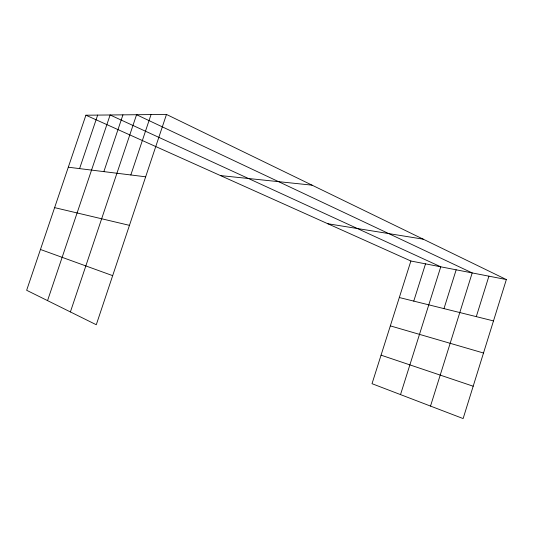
<?xml version="1.0" encoding="UTF-8"?>
<svg xmlns="http://www.w3.org/2000/svg" width="533" height="533" viewBox="0 0 533 533"><rect width="100%" height="100%" fill="white"/><g stroke="black" fill="none" stroke-linecap="round" stroke-linejoin="round"><path stroke-width="0.8" d="M476.289 316.642L488.914 276.174M506.35 279.559L463.124 418.565L372.021 383.693L410.883 261.01L85.9 115.208L26.65 290.285L96.286 324.744L166.476 114.435L506.35 279.559L410.883 261.01M443.976 308.62L456.168 269.805M430.517 406.086L472.198 272.923L136.561 114.722L70.396 311.938M413.755 301.112L425.527 263.855M400.516 394.607L440.764 266.813L110.118 114.975L47.55 300.625M130.832 174.971L151.039 114.582M103.855 171.626L122.943 114.855M79.584 168.615L97.659 115.095M85.9 115.208L166.476 114.435M220.462 175.577L312.045 185.158M68.304 167.215L145.656 176.809M327.828 223.747L423.215 239.17M54.619 207.63L129.459 225.352M399.317 297.527L493.491 320.913M390.336 325.87L483.511 353.019M381.055 355.165L473.184 386.218M40.461 249.477L112.67 275.648"/></g></svg>
